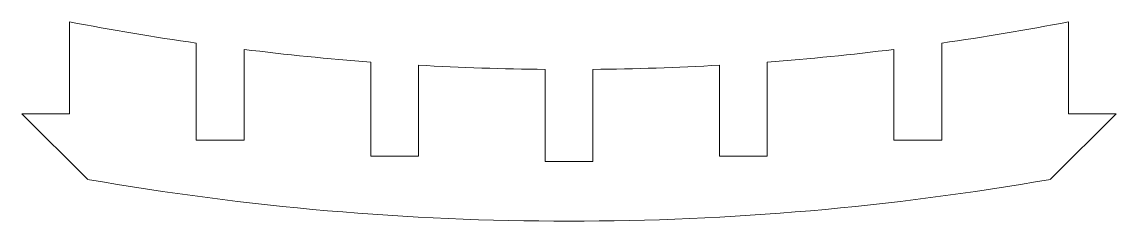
# Model space of a CAD drawing. Header units: millimetres. Extents: x -100 to 100, y -20 to 16.
import ezdxf

# ---------------------------------------------------------------- set-up
doc = ezdxf.new("R2010")
doc.units = ezdxf.units.MM

msp = doc.modelspace()

# ---------------------------------------------------------------- linework, layer by layer
at = {"color": 7, "linetype": 'Continuous', "lineweight": 15}
for p, q in [((-90.91, 16), (-90.91, -0.74)), ((90.91, -0.74), (90.91, 16)), ((-67.84, -5.58), (-67.84, 12.14)), ((67.84, 12.14), (67.84, -5.58)), ((-59.16, 10.98), (-59.16, -5.58)), ((59.16, -5.58), (59.16, 10.98)), ((-36.09, -8.47), (-36.09, 8.68)), ((-27.41, 8.1), (-27.41, -8.47)), ((27.41, -8.47), (27.41, 8.1)), ((36.09, 8.68), (36.09, -8.47)), ((-4.34, -9.43), (-4.34, 7.34)), ((4.34, 7.34), (4.34, -9.43)), ((-90.91, -0.74), (-99.59, -0.74)), ((-99.59, -0.74), (-87.63, -12.7)), ((87.63, -12.7), (99.59, -0.74)), ((99.59, -0.74), (90.91, -0.74)), ((-59.16, -5.58), (-67.84, -5.58)), ((67.84, -5.58), (59.16, -5.58)), ((-27.41, -8.47), (-36.09, -8.47)), ((4.34, -9.43), (-4.34, -9.43)), ((36.09, -8.47), (27.41, -8.47))]:
    msp.add_line(p, q, dxfattribs=at)
for radius, start, end in [(480.36, 259.0914, 261.8805), (480.36, 278.1195, 280.9086), (480.36, 262.9262, 265.6906), (480.36, 274.3094, 277.0738), (480.36, 266.7294, 269.4817), (480.36, 270.5183, 273.2706), (508, 260.0663, 279.9337)]:
    msp.add_arc((0, 487.68), radius, start, end, dxfattribs=at)

doc.saveas('drawing.dxf')
